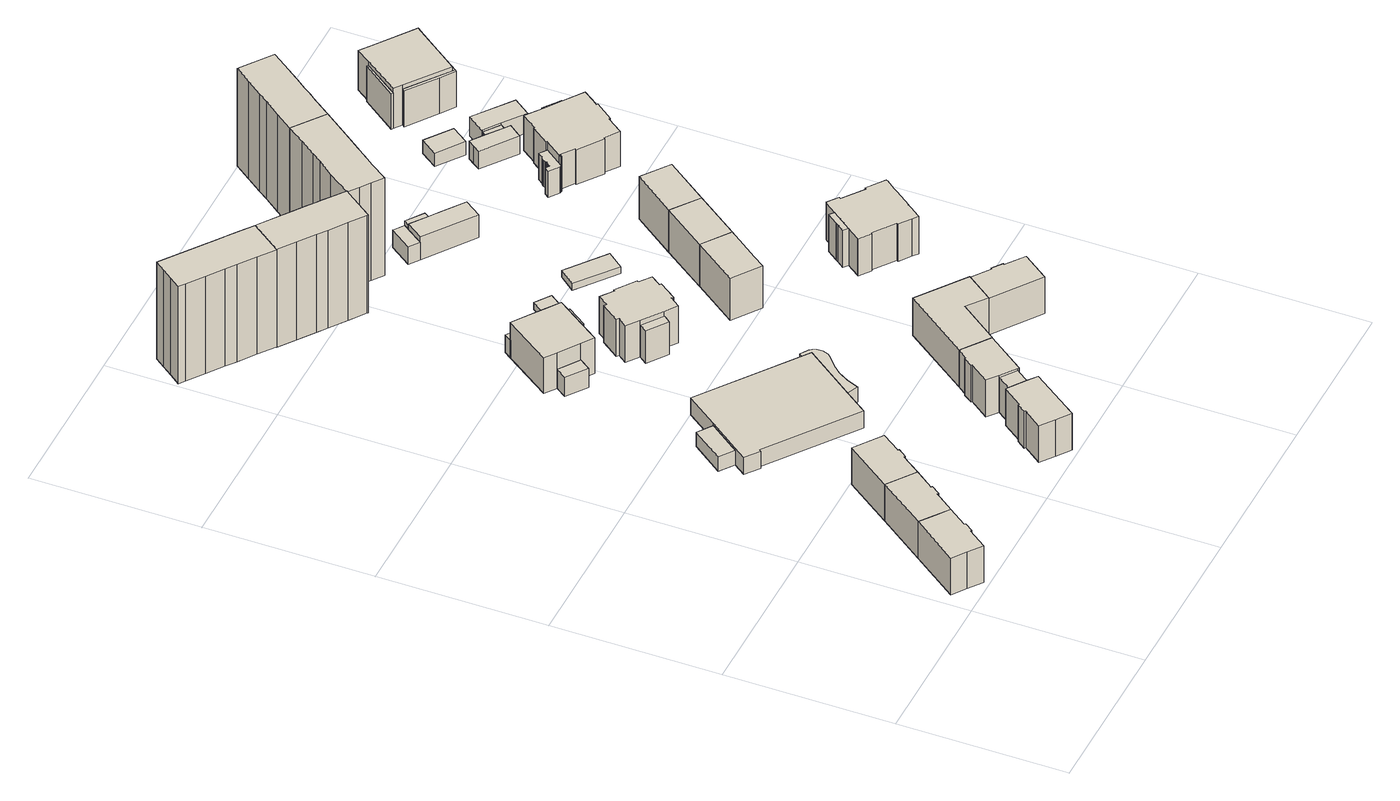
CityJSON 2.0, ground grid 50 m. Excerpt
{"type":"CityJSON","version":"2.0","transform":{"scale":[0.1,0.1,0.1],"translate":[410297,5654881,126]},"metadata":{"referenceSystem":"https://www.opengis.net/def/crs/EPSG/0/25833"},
"CityObjects":{
"building1":{"type":"Building","attributes":{"Dachtyp_tdc":"tdcGableRoof","Gemeindeschluessel":14612000,"Dachneigung":37.64,"QualitaetDacherkennung":89,"Geometrietyp2DReferenz":"3000","measuredHeight":14.77,"function":"31001_9998","roofType":"3100"},"geometry":[{"type":"Solid","lod":"1","boundaries":[[[[0,1,2,3,4,5,6,7,8,9]],[[10,11,12,13,14,15,16,17,18,19]],[[9,11,10,0]],[[8,12,11,9]],[[7,13,12,8]],[[6,14,13,7]],[[5,15,14,6]],[[4,16,15,5]],[[3,17,16,4]],[[2,18,17,3]],[[1,19,18,2]],[[0,10,19,1]]]]}]},
"building2":{"type":"Building","attributes":{"Dachtyp_tdc":"tdcGableRoof","Gemeindeschluessel":14612000,"Dachneigung":37.69,"QualitaetDacherkennung":86,"Geometrietyp2DReferenz":"3000","measuredHeight":14.73,"function":"31001_9998","roofType":"3100"},"geometry":[{"type":"Solid","lod":"1","boundaries":[[[[20,21,22,23,24,4,25,2,26,27]],[[28,29,30,18,31,16,32,33,34,35]],[[27,29,28,20]],[[26,30,29,27]],[[2,18,30,26]],[[25,31,18,2]],[[4,16,31,25]],[[24,32,16,4]],[[23,33,32,24]],[[22,34,33,23]],[[21,35,34,22]],[[20,28,35,21]]]]}]},
"building3":{"type":"Building","attributes":{"Dachtyp_tdc":"tdcHipAndGableRoof","Gemeindeschluessel":14612000,"Dachneigung":37.41,"QualitaetDacherkennung":75,"Geometrietyp2DReferenz":"3000","measuredHeight":14.69,"function":"31001_9998","roofType":"5000"},"geometry":[{"type":"Solid","lod":"1","boundaries":[[[[36,37,38,39,40,24,23,22,41]],[[42,43,34,33,32,44,45,46,47]],[[41,43,42,36]],[[22,34,43,41]],[[23,33,34,22]],[[24,32,33,23]],[[40,44,32,24]],[[39,45,44,40]],[[38,46,45,39]],[[37,47,46,38]],[[36,42,47,37]]]]}]},
"building4":{"type":"Building","attributes":{"Dachtyp_tdc":"tdcPolyFlatRoof","Gemeindeschluessel":14612000,"Dachneigung":0,"QualitaetDacherkennung":72,"Geometrietyp2DReferenz":"3000","measuredHeight":4.89,"function":"31001_9998","roofType":"1000"},"geometry":[{"type":"Solid","lod":"1","boundaries":[[[[48,49,50,51]],[[52,53,54,55]],[[51,53,52,48]],[[50,54,53,51]],[[49,55,54,50]],[[48,52,55,49]]]]}]},
"building5":{"type":"Building","attributes":{"Dachtyp_tdc":"tdcHipAndGableRoof","Gemeindeschluessel":14612000,"Dachneigung":37.59,"QualitaetDacherkennung":84,"Geometrietyp2DReferenz":"3000","measuredHeight":14.84,"function":"31001_9998","roofType":"5000"},"geometry":[{"type":"Solid","lod":"1","boundaries":[[[[56,57,58,59,60,61,62,63,64,65,66,67]],[[68,69,70,71,72,73,74,75,76,77,78,79]],[[67,69,68,56]],[[66,70,69,67]],[[65,71,70,66]],[[64,72,71,65]],[[63,73,72,64]],[[62,74,73,63]],[[61,75,74,62]],[[60,76,75,61]],[[59,77,76,60]],[[58,78,77,59]],[[57,79,78,58]],[[56,68,79,57]]]]}]},
"building6":{"type":"Building","attributes":{"Gemeindeschluessel":14612000,"Geometrietyp2DReferenz":"3000","function":"31001_9998","roofType":"9999"},"children":["building6-1","building6-2"]},
"building6-1":{"type":"BuildingPart","attributes":{"Dachtyp_tdc":"tdcFreeFormRoof","Dachneigung":10.97,"QualitaetDacherkennung":40,"Geometrietyp2DReferenz":"3000","measuredHeight":5.57,"roofType":"5000"},"parents":["building6"],"geometry":[{"type":"Solid","lod":"1","boundaries":[[[[80,81,82,83,84,85,86,87,88,89,90,91,92,93]],[[94,95,96,97,98,99,100,101,102,103,104,105,106,107]],[[93,95,94,80]],[[92,96,95,93]],[[91,97,96,92]],[[90,98,97,91]],[[89,99,98,90]],[[88,100,99,89]],[[87,101,100,88]],[[86,102,101,87]],[[85,103,102,86]],[[84,104,103,85]],[[83,105,104,84]],[[82,106,105,83]],[[81,107,106,82]],[[80,94,107,81]]]]}]},
"building6-2":{"type":"BuildingPart","attributes":{"Dachtyp_tdc":"tdcPolyFlatRoof","Dachneigung":0,"QualitaetDacherkennung":28,"Geometrietyp2DReferenz":"3000","measuredHeight":5.93,"roofType":"1000"},"parents":["building6"],"geometry":[{"type":"Solid","lod":"1","boundaries":[[[[108,109,110,111,112,113,114,115,116,117]],[[101,100,99,118,119,120,121,53,52,122]],[[117,100,101,108]],[[116,99,100,117]],[[115,118,99,116]],[[114,119,118,115]],[[113,120,119,114]],[[112,121,120,113]],[[111,53,121,112]],[[110,52,53,111]],[[109,122,52,110]],[[108,101,122,109]]]]}]},
"building7":{"type":"Building","attributes":{"Dachtyp_tdc":"tdcPolyFlatRoof","Gemeindeschluessel":14612000,"Dachneigung":0,"QualitaetDacherkennung":46,"Geometrietyp2DReferenz":"3000","measuredHeight":33.75,"function":"31001_9998","roofType":"1000"},"geometry":[{"type":"Solid","lod":"1","boundaries":[[[[123,124,125,126,127,128,129,130,131,132,133,134,135,136,137,138]],[[139,140,141,142,143,144,145,146,147,148,149,150,151,152,153,154]],[[138,140,139,123]],[[137,141,140,138]],[[136,142,141,137]],[[135,143,142,136]],[[134,144,143,135]],[[133,145,144,134]],[[132,146,145,133]],[[131,147,146,132]],[[130,148,147,131]],[[129,149,148,130]],[[128,150,149,129]],[[127,151,150,128]],[[126,152,151,127]],[[125,153,152,126]],[[124,154,153,125]],[[123,139,154,124]]]]}]},
"building8":{"type":"Building","attributes":{"Gemeindeschluessel":14612000,"Geometrietyp2DReferenz":"3000","function":"31001_9998","roofType":"9999"},"children":["building8-1","building8-2"]},
"building8-1":{"type":"BuildingPart","attributes":{"Dachtyp_tdc":"tdcHipAndGableRoof","Dachneigung":37.81,"QualitaetDacherkennung":75,"Geometrietyp2DReferenz":"3000","measuredHeight":14.89,"roofType":"5000"},"parents":["building8"],"geometry":[{"type":"Solid","lod":"1","boundaries":[[[[155,156,157,158,159,160,161,162,163,164,165]],[[166,167,168,169,170,171,172,173,174,175,176]],[[165,167,166,155]],[[164,168,167,165]],[[163,169,168,164]],[[162,170,169,163]],[[161,171,170,162]],[[160,172,171,161]],[[159,173,172,160]],[[158,174,173,159]],[[157,175,174,158]],[[156,176,175,157]],[[155,166,176,156]]]]}]},
"building8-2":{"type":"BuildingPart","attributes":{"Dachtyp_tdc":"tdcGableRoof","Dachneigung":36.91,"QualitaetDacherkennung":75,"Geometrietyp2DReferenz":"3000","measuredHeight":13.23,"roofType":"3100"},"parents":["building8"],"geometry":[{"type":"Solid","lod":"1","boundaries":[[[[177,178,179,180]],[[172,76,75,173]],[[180,76,172,177]],[[179,75,76,180]],[[178,173,75,179]],[[177,172,173,178]]]]}]},
"building9":{"type":"Building","attributes":{"Gemeindeschluessel":14612000,"Geometrietyp2DReferenz":"3000","function":"31001_9998","roofType":"9999"},"children":["building9-1","building9-2","building9-3","building9-4","building9-5"]},
"building9-1":{"type":"BuildingPart","attributes":{"Dachtyp_tdc":"tdcHipAndGableRoof","Dachneigung":24.59,"QualitaetDacherkennung":21,"Geometrietyp2DReferenz":"3000","measuredHeight":7.36,"roofType":"5000"},"parents":["building9"],"geometry":[{"type":"Solid","lod":"1","boundaries":[[[[181,182,183,184]],[[185,186,187,188]],[[184,186,185,181]],[[183,187,186,184]],[[182,188,187,183]],[[181,185,188,182]]]]}]},
"building9-2":{"type":"BuildingPart","attributes":{"Dachtyp_tdc":"tdcPolyFlatRoof","Dachneigung":22.56,"QualitaetDacherkennung":37,"Geometrietyp2DReferenz":"3000","measuredHeight":11.44,"roofType":"2100"},"parents":["building9"],"geometry":[{"type":"Solid","lod":"1","boundaries":[[[[189,190,191,192]],[[193,194,195,196]],[[192,194,193,189]],[[191,195,194,192]],[[190,196,195,191]],[[189,193,196,190]]]]}]},
"building9-3":{"type":"BuildingPart","attributes":{"Dachtyp_tdc":"tdcGableRoof","Dachneigung":19.86,"QualitaetDacherkennung":13,"Geometrietyp2DReferenz":"3000","measuredHeight":7.54,"roofType":"3100"},"parents":["building9"],"geometry":[{"type":"Solid","lod":"1","boundaries":[[[[197,198,199,200]],[[201,202,203,204]],[[200,202,201,197]],[[199,203,202,200]],[[198,204,203,199]],[[197,201,204,198]]]]}]},
"building9-4":{"type":"BuildingPart","attributes":{"Dachtyp_tdc":"tdcPolyFlatRoof","Dachneigung":0,"QualitaetDacherkennung":38,"Geometrietyp2DReferenz":"3000","measuredHeight":6.1,"roofType":"1000"},"parents":["building9"],"geometry":[{"type":"Solid","lod":"1","boundaries":[[[[205,206,207,208]],[[209,210,211,212]],[[208,210,209,205]],[[207,211,210,208]],[[206,212,211,207]],[[205,209,212,206]]]]}]},
"building9-5":{"type":"BuildingPart","attributes":{"Dachtyp_tdc":"tdcCutTentRoof","Dachneigung":0.595,"QualitaetDacherkennung":50,"Geometrietyp2DReferenz":"3000","measuredHeight":13.23,"roofType":"9999"},"parents":["building9"],"geometry":[{"type":"Solid","lod":"1","boundaries":[[[[213,214,215,216,217,218,219,220,221,222]],[[195,194,223,204,203,224,212,211,185,188]],[[222,194,195,213]],[[221,223,194,222]],[[220,204,223,221]],[[219,203,204,220]],[[218,224,203,219]],[[217,212,224,218]],[[216,211,212,217]],[[215,185,211,216]],[[214,188,185,215]],[[213,195,188,214]]]]}]},
"building10":{"type":"Building","attributes":{"Dachtyp_tdc":"tdcPolyFlatRoof","Gemeindeschluessel":14612000,"Dachneigung":0,"QualitaetDacherkennung":38,"Geometrietyp2DReferenz":"3000","measuredHeight":33.91,"function":"31001_9998","roofType":"1000"},"geometry":[{"type":"Solid","lod":"1","boundaries":[[[[225,226,227,228,229,230,231,232,233,234,235,236,237,238,239]],[[240,241,242,243,244,245,246,247,248,249,250,251,252,253,254]],[[239,241,240,225]],[[238,242,241,239]],[[237,243,242,238]],[[236,244,243,237]],[[235,245,244,236]],[[234,246,245,235]],[[233,247,246,234]],[[232,248,247,233]],[[231,249,248,232]],[[230,250,249,231]],[[229,251,250,230]],[[228,252,251,229]],[[227,253,252,228]],[[226,254,253,227]],[[225,240,254,226]]]]}]},
"building11":{"type":"Building","attributes":{"Gemeindeschluessel":14612000,"Geometrietyp2DReferenz":"3000","function":"31001_9998","roofType":"9999"},"children":["building11-1","building11-2"]},
"building11-1":{"type":"BuildingPart","attributes":{"Dachtyp_tdc":"tdcCutTentRoof","Dachneigung":25.1,"QualitaetDacherkennung":61,"Geometrietyp2DReferenz":"3000","measuredHeight":15,"roofType":"9999"},"parents":["building11"],"geometry":[{"type":"Solid","lod":"1","boundaries":[[[[255,256,257,258,259,260,261,262,263,264,265,266,267,268,269,270,271,272]],[[273,274,275,276,277,278,279,280,281,282,283,284,285,286,287,288,289,290]],[[272,274,273,255]],[[271,275,274,272]],[[270,276,275,271]],[[269,277,276,270]],[[268,278,277,269]],[[267,279,278,268]],[[266,280,279,267]],[[265,281,280,266]],[[264,282,281,265]],[[263,283,282,264]],[[262,284,283,263]],[[261,285,284,262]],[[260,286,285,261]],[[259,287,286,260]],[[258,288,287,259]],[[257,289,288,258]],[[256,290,289,257]],[[255,273,290,256]]]]}]},
"building11-2":{"type":"BuildingPart","attributes":{"Dachtyp_tdc":"tdcPolyFlatRoof","Dachneigung":16.68,"QualitaetDacherkennung":36,"Geometrietyp2DReferenz":"3000","measuredHeight":11.66,"roofType":"2100"},"parents":["building11"],"geometry":[{"type":"Solid","lod":"1","boundaries":[[[[291,292,293,294,295]],[[289,296,297,298,290]],[[295,296,289,291]],[[294,297,296,295]],[[293,298,297,294]],[[292,290,298,293]],[[291,289,290,292]]]]}]},
"building12":{"type":"Building","attributes":{"Dachtyp_tdc":"tdcFreeFormRoof","Gemeindeschluessel":14612000,"Dachneigung":36.67,"QualitaetDacherkennung":79,"Geometrietyp2DReferenz":"3000","measuredHeight":14.81,"function":"31001_9998","roofType":"5000"},"geometry":[{"type":"Solid","lod":"1","boundaries":[[[[299,300,301,302,303,304]],[[168,305,306,307,308,170]],[[304,305,168,299]],[[303,306,305,304]],[[302,307,306,303]],[[301,308,307,302]],[[300,170,308,301]],[[299,168,170,300]]]]}]},
"building13":{"type":"Building","attributes":{"Dachtyp_tdc":"tdcPolyFlatRoof","Gemeindeschluessel":14612000,"Dachneigung":0,"QualitaetDacherkennung":67,"Geometrietyp2DReferenz":"3000","measuredHeight":2.4,"function":"31001_9998","roofType":"1000"},"geometry":[{"type":"Solid","lod":"1","boundaries":[[[[309,310,311,312]],[[313,314,315,316]],[[312,314,313,309]],[[311,315,314,312]],[[310,316,315,311]],[[309,313,316,310]]]]}]},
"building14":{"type":"Building","attributes":{"Dachtyp_tdc":"tdcGableRoof","Gemeindeschluessel":14612000,"Dachneigung":35.41,"QualitaetDacherkennung":77,"Geometrietyp2DReferenz":"3000","measuredHeight":16.43,"function":"31001_9998","roofType":"3100"},"geometry":[{"type":"Solid","lod":"1","boundaries":[[[[317,318,319,320,321,322]],[[323,324,325,326,327,328]],[[322,324,323,317]],[[321,325,324,322]],[[320,326,325,321]],[[319,327,326,320]],[[318,328,327,319]],[[317,323,328,318]]]]}]},
"building15":{"type":"Building","attributes":{"Dachtyp_tdc":"tdcHipAndGableRoof","Gemeindeschluessel":14612000,"Dachneigung":37.9,"QualitaetDacherkennung":80,"Geometrietyp2DReferenz":"3000","measuredHeight":14.85,"function":"31001_9998","roofType":"5000"},"geometry":[{"type":"Solid","lod":"1","boundaries":[[[[329,330,331,332,333,334,335,336,337]],[[306,338,339,340,341,342,343,307,344]],[[337,338,306,329]],[[336,339,338,337]],[[335,340,339,336]],[[334,341,340,335]],[[333,342,341,334]],[[332,343,342,333]],[[331,307,343,332]],[[330,344,307,331]],[[329,306,344,330]]]]}]},
"building16":{"type":"Building","attributes":{"Dachtyp_tdc":"tdcPolyFlatRoof","Gemeindeschluessel":14612000,"Dachneigung":0,"QualitaetDacherkennung":87,"Geometrietyp2DReferenz":"3000","measuredHeight":2.32,"function":"31001_9998","roofType":"1000"},"geometry":[{"type":"Solid","lod":"1","boundaries":[[[[345,346,347,348]],[[349,350,351,352]],[[348,350,349,345]],[[347,351,350,348]],[[346,352,351,347]],[[345,349,352,346]]]]}]},
"building17":{"type":"Building","attributes":{"Dachtyp_tdc":"tdcPolyFlatRoof","Gemeindeschluessel":14612000,"Dachneigung":0,"QualitaetDacherkennung":40,"Geometrietyp2DReferenz":"3000","measuredHeight":33.81,"function":"31001_9998","roofType":"1000"},"geometry":[{"type":"Solid","lod":"1","boundaries":[[[[353,354,355,356,357,358,359,360,361,362,363,364,365,366,367]],[[368,369,370,371,372,373,374,375,376,377,378,379,380,381,382]],[[367,369,368,353]],[[366,370,369,367]],[[365,371,370,366]],[[364,372,371,365]],[[363,373,372,364]],[[362,374,373,363]],[[361,375,374,362]],[[360,376,375,361]],[[359,377,376,360]],[[358,378,377,359]],[[357,379,378,358]],[[356,380,379,357]],[[355,381,380,356]],[[354,382,381,355]],[[353,368,382,354]]]]}]},
"building18":{"type":"Building","attributes":{"Dachtyp_tdc":"tdcFreeFormRoof","Gemeindeschluessel":14612000,"Dachneigung":61.47,"QualitaetDacherkennung":4,"Geometrietyp2DReferenz":"3000","measuredHeight":10.6,"function":"31001_9998","roofType":"5000"},"geometry":[{"type":"Solid","lod":"1","boundaries":[[[[383,384,385,386,387]],[[388,389,390,391,392]],[[387,389,388,383]],[[386,390,389,387]],[[385,391,390,386]],[[384,392,391,385]],[[383,388,392,384]]]]}]},
"building19":{"type":"Building","attributes":{"Dachtyp_tdc":"tdcFreeFormRoof","Gemeindeschluessel":14612000,"Dachneigung":35.24,"QualitaetDacherkennung":78,"Geometrietyp2DReferenz":"3000","measuredHeight":16.45,"function":"31001_9998","roofType":"5000"},"geometry":[{"type":"Solid","lod":"1","boundaries":[[[[317,322,393,394]],[[395,396,397,398]],[[394,396,395,317]],[[393,397,396,394]],[[322,398,397,393]],[[317,395,398,322]]]]}]},
"building20":{"type":"Building","attributes":{"Gemeindeschluessel":14612000,"Geometrietyp2DReferenz":"3000","function":"31001_9998","roofType":"9999"},"children":["building20-1","building20-2"]},
"building20-1":{"type":"BuildingPart","attributes":{"Dachtyp_tdc":"tdcPolyFlatRoof","Dachneigung":2.63,"QualitaetDacherkennung":48,"Geometrietyp2DReferenz":"3000","measuredHeight":7.75,"roofType":"2100"},"parents":["building20"],"geometry":[{"type":"Solid","lod":"1","boundaries":[[[[399,400,401,402]],[[403,392,404,405]],[[402,392,403,399]],[[401,404,392,402]],[[400,405,404,401]],[[399,403,405,400]]]]}]},
"building20-2":{"type":"BuildingPart","attributes":{"Dachtyp_tdc":"tdcPolyFlatRoof","Dachneigung":4.34,"QualitaetDacherkennung":72,"Geometrietyp2DReferenz":"3000","measuredHeight":8.14,"roofType":"2100"},"parents":["building20"],"geometry":[{"type":"Solid","lod":"1","boundaries":[[[[406,407,408,409,410,411,412]],[[405,413,414,415,416,388,403]],[[412,413,405,406]],[[411,414,413,412]],[[410,415,414,411]],[[409,416,415,410]],[[408,388,416,409]],[[407,403,388,408]],[[406,405,403,407]]]]}]},
"building21":{"type":"Building","attributes":{"Gemeindeschluessel":14612000,"Geometrietyp2DReferenz":"3000","function":"31001_9998","roofType":"9999"},"children":["building21-1","building21-2","building21-3"]},
"building21-1":{"type":"BuildingPart","attributes":{"Dachtyp_tdc":"tdcFreeFormRoof","Dachneigung":60.29,"QualitaetDacherkennung":15,"Geometrietyp2DReferenz":"3000","measuredHeight":8.24,"roofType":"5000"},"parents":["building21"],"geometry":[{"type":"Solid","lod":"1","boundaries":[[[[417,418,419,420]],[[421,422,423,424]],[[420,422,421,417]],[[419,423,422,420]],[[418,424,423,419]],[[417,421,424,418]]]]}]},
"building21-2":{"type":"BuildingPart","attributes":{"Dachtyp_tdc":"tdcCutTentRoof","Dachneigung":26.56,"QualitaetDacherkennung":44,"Geometrietyp2DReferenz":"3000","measuredHeight":15.07,"roofType":"9999"},"parents":["building21"],"geometry":[{"type":"Solid","lod":"1","boundaries":[[[[425,426,427,428,429,430,431,432,433,434,435,436,437,438,439,440,441,442,443,444,445,446,447,448,449]],[[450,451,452,453,454,455,456,421,424,457,458,459,460,461,462,463,464,465,466,467,468,469,470,471,472]],[[449,451,450,425]],[[448,452,451,449]],[[447,453,452,448]],[[446,454,453,447]],[[445,455,454,446]],[[444,456,455,445]],[[443,421,456,444]],[[442,424,421,443]],[[441,457,424,442]],[[440,458,457,441]],[[439,459,458,440]],[[438,460,459,439]],[[437,461,460,438]],[[436,462,461,437]],[[435,463,462,436]],[[434,464,463,435]],[[433,465,464,434]],[[432,466,465,433]],[[431,467,466,432]],[[430,468,467,431]],[[429,469,468,430]],[[428,470,469,429]],[[427,471,470,428]],[[426,472,471,427]],[[425,450,472,426]]]]}]},
"building21-3":{"type":"BuildingPart","attributes":{"Dachtyp_tdc":"tdcGableRoof","Dachneigung":22.19,"QualitaetDacherkennung":43,"Geometrietyp2DReferenz":"3000","measuredHeight":13.7,"roofType":"3100"},"parents":["building21"],"geometry":[{"type":"Solid","lod":"1","boundaries":[[[[473,474,475,476,477,430,478,429]],[[469,479,468,480,481,482,483,484]],[[478,479,469,429]],[[430,468,479,478]],[[477,480,468,430]],[[476,481,480,477]],[[475,482,481,476]],[[474,483,482,475]],[[473,484,483,474]],[[429,469,484,473]]]]}]},
"building22":{"type":"Building","attributes":{"Dachtyp_tdc":"tdcGableRoof","Gemeindeschluessel":14612000,"Dachneigung":35.1,"QualitaetDacherkennung":74,"Geometrietyp2DReferenz":"3000","measuredHeight":16.45,"function":"31001_9998","roofType":"3100"},"geometry":[{"type":"Solid","lod":"1","boundaries":[[[[394,393,485,486]],[[396,487,488,397]],[[486,487,396,394]],[[485,488,487,486]],[[393,397,488,485]],[[394,396,397,393]]]]}]},
"building23":{"type":"Building","attributes":{"Dachtyp_tdc":"tdcPolyFlatRoof","Gemeindeschluessel":14612000,"Dachneigung":0,"QualitaetDacherkennung":40,"Geometrietyp2DReferenz":"3000","measuredHeight":33.94,"function":"31001_9998","roofType":"1000"},"geometry":[{"type":"Solid","lod":"1","boundaries":[[[[489,490,491,492,493,494,495,496,497,356,355,498,499,500]],[[501,502,503,504,505,506,507,508,509,510,511,512,513,514]],[[500,502,501,489]],[[499,503,502,500]],[[498,504,503,499]],[[355,505,504,498]],[[356,506,505,355]],[[497,507,506,356]],[[496,508,507,497]],[[495,509,508,496]],[[494,510,509,495]],[[493,511,510,494]],[[492,512,511,493]],[[491,513,512,492]],[[490,514,513,491]],[[489,501,514,490]]]]}]},
"building24":{"type":"Building","attributes":{"Dachtyp_tdc":"tdcGableRoof","Gemeindeschluessel":14612000,"Dachneigung":54.41,"QualitaetDacherkennung":3,"Geometrietyp2DReferenz":"3000","measuredHeight":7.55,"function":"31001_9998","roofType":"3100"},"geometry":[{"type":"Solid","lod":"1","boundaries":[[[[515,516,517,518]],[[519,520,521,522]],[[518,520,519,515]],[[517,521,520,518]],[[516,522,521,517]],[[515,519,522,516]]]]}]},
"building25":{"type":"Building","attributes":{"Gemeindeschluessel":14612000,"Geometrietyp2DReferenz":"3000","function":"31001_9998","roofType":"9999"},"children":["building25-1","building25-2","building25-3"]},
"building25-1":{"type":"BuildingPart","attributes":{"Dachtyp_tdc":"tdcPolyFlatRoof","Dachneigung":5.22,"QualitaetDacherkennung":42,"Geometrietyp2DReferenz":"3000","measuredHeight":9.35,"roofType":"2100"},"parents":["building25"],"geometry":[{"type":"Solid","lod":"1","boundaries":[[[[523,524,525,526,527,528,529,530,531,532,533,534,535,536,537,538,539]],[[540,541,542,543,544,545,546,547,548,549,550,551,552,553,554,555,556]],[[539,541,540,523]],[[538,542,541,539]],[[537,543,542,538]],[[536,544,543,537]],[[535,545,544,536]],[[534,546,545,535]],[[533,547,546,534]],[[532,548,547,533]],[[531,549,548,532]],[[530,550,549,531]],[[529,551,550,530]],[[528,552,551,529]],[[527,553,552,528]],[[526,554,553,527]],[[525,555,554,526]],[[524,556,555,525]],[[523,540,556,524]]]]}]},
"building25-2":{"type":"BuildingPart","attributes":{"Dachtyp_tdc":"tdcPolyFlatRoof","Dachneigung":21.76,"QualitaetDacherkennung":45,"Geometrietyp2DReferenz":"3000","measuredHeight":11.1,"roofType":"2100"},"parents":["building25"],"geometry":[{"type":"Solid","lod":"1","boundaries":[[[[557,558,559,560,561,562]],[[563,564,565,566,567,568]],[[561,564,563,562]],[[560,565,564,561]],[[559,566,565,560]],[[558,567,566,559]],[[557,568,567,558]],[[562,563,568,557]]]]}]},
"building25-3":{"type":"BuildingPart","attributes":{"Dachtyp_tdc":"tdcTentRoof","Dachneigung":24.26,"QualitaetDacherkennung":66,"Geometrietyp2DReferenz":"3000","measuredHeight":14.52,"roofType":"3500"},"parents":["building25"],"geometry":[{"type":"Solid","lod":"1","boundaries":[[[[569,570,571,572,573,574,575,576,577,578,579,580,581,582,583,584,585,586,587,588,589,590]],[[591,592,593,564,563,594,595,596,597,598,599,600,601,602,603,604,605,606,540,607,556,555]],[[590,592,591,569]],[[589,593,592,590]],[[588,564,593,589]],[[587,563,564,588]],[[586,594,563,587]],[[585,595,594,586]],[[584,596,595,585]],[[583,597,596,584]],[[582,598,597,583]],[[581,599,598,582]],[[580,600,599,581]],[[579,601,600,580]],[[578,602,601,579]],[[577,603,602,578]],[[576,604,603,577]],[[575,605,604,576]],[[574,606,605,575]],[[573,540,606,574]],[[572,607,540,573]],[[571,556,607,572]],[[570,555,556,571]],[[569,591,555,570]]]]}]},
"building26":{"type":"Building","attributes":{"Gemeindeschluessel":14612000,"Geometrietyp2DReferenz":"3000","function":"31001_9998","roofType":"9999"},"children":["building26-1","building26-2"]},
"building26-1":{"type":"BuildingPart","attributes":{"Dachtyp_tdc":"tdcFreeFormRoof","Dachneigung":48.76,"QualitaetDacherkennung":15,"Geometrietyp2DReferenz":"3000","measuredHeight":6.43,"roofType":"5000"},"parents":["building26"],"geometry":[{"type":"Solid","lod":"1","boundaries":[[[[608,609,610,611]],[[612,613,614,615]],[[611,613,612,608]],[[610,614,613,611]],[[609,615,614,610]],[[608,612,615,609]]]]}]},
"building26-2":{"type":"BuildingPart","attributes":{"Dachtyp_tdc":"tdcGableRoof","Dachneigung":10.94,"QualitaetDacherkennung":53,"Geometrietyp2DReferenz":"3000","measuredHeight":6.47,"roofType":"3100"},"parents":["building26"],"geometry":[{"type":"Solid","lod":"1","boundaries":[[[[616,617,618,619,620,621,622,623]],[[612,624,625,626,627,628,629,613]],[[623,612,613,616]],[[622,624,612,623]],[[621,625,624,622]],[[620,626,625,621]],[[619,627,626,620]],[[618,628,627,619]],[[617,629,628,618]],[[616,613,629,617]]]]}]},
"building27":{"type":"Building","attributes":{"Dachtyp_tdc":"tdcPolyFlatRoof","Gemeindeschluessel":14612000,"Dachneigung":3.87,"QualitaetDacherkennung":72,"Geometrietyp2DReferenz":"3000","measuredHeight":6.95,"function":"31001_9998","roofType":"2100"},"geometry":[{"type":"Solid","lod":"1","boundaries":[[[[630,631,632,633,634,635]],[[636,637,638,639,640,641]],[[635,637,636,630]],[[634,638,637,635]],[[633,639,638,634]],[[632,640,639,633]],[[631,641,640,632]],[[630,636,641,631]]]]}]},
"building28":{"type":"Building","attributes":{"Gemeindeschluessel":14612000,"Geometrietyp2DReferenz":"3000","function":"31001_9998","roofType":"9999"},"children":["building28-1","building28-2","building28-3","building28-4","building28-5"]},
"building28-1":{"type":"BuildingPart","attributes":{"Dachtyp_tdc":"tdcPolyFlatRoof","Dachneigung":0,"QualitaetDacherkennung":37,"Geometrietyp2DReferenz":"3000","measuredHeight":12.32,"roofType":"1000"},"parents":["building28"],"geometry":[{"type":"Solid","lod":"1","boundaries":[[[[642,643,644,645,646]],[[647,648,649,650,651]],[[646,648,647,642]],[[645,649,648,646]],[[644,650,649,645]],[[643,651,650,644]],[[642,647,651,643]]]]}]},
"building28-2":{"type":"BuildingPart","attributes":{"Dachtyp_tdc":"tdcFreeFormRoof","Dachneigung":32.34,"QualitaetDacherkennung":29,"Geometrietyp2DReferenz":"3000","measuredHeight":12.37,"roofType":"5000"},"parents":["building28"],"geometry":[{"type":"Solid","lod":"1","boundaries":[[[[652,653,654,655]],[[656,657,658,659]],[[655,657,656,652]],[[654,658,657,655]],[[653,659,658,654]],[[652,656,659,653]]]]}]},
"building28-3":{"type":"BuildingPart","attributes":{"Dachtyp_tdc":"tdcPolyFlatRoof","Dachneigung":18.77,"QualitaetDacherkennung":40,"Geometrietyp2DReferenz":"3000","measuredHeight":12.5,"roofType":"2100"},"parents":["building28"],"geometry":[{"type":"Solid","lod":"1","boundaries":[[[[660,661,642,662,663]],[[664,665,666,647,667]],[[663,665,664,660]],[[662,666,665,663]],[[642,647,666,662]],[[661,667,647,642]],[[660,664,667,661]]]]}]},
"building28-4":{"type":"BuildingPart","attributes":{"Dachtyp_tdc":"tdcPolyFlatRoof","Dachneigung":0,"QualitaetDacherkennung":0,"Geometrietyp2DReferenz":"3000","measuredHeight":3.05,"roofType":"9999"},"parents":["building28"],"geometry":[{"type":"Solid","lod":"1","boundaries":[[[[668,669,670,671]],[[672,673,674,675]],[[671,673,672,668]],[[670,674,673,671]],[[669,675,674,670]],[[668,672,675,669]]]]}]},
"building28-5":{"type":"BuildingPart","attributes":{"Dachtyp_tdc":"tdcTentRoof","Dachneigung":17.53,"QualitaetDacherkennung":90,"Geometrietyp2DReferenz":"3000","measuredHeight":15.27,"roofType":"3500"},"parents":["building28"],"geometry":[{"type":"Solid","lod":"1","boundaries":[[[[676,677,678,679,680,681,682,683]],[[659,684,672,675,664,667,651,656]],[[683,684,659,676]],[[682,672,684,683]],[[681,675,672,682]],[[680,664,675,681]],[[679,667,664,680]],[[678,651,667,679]],[[677,656,651,678]],[[676,659,656,677]]]]}]}
},
"vertices":[
[167,89,153],[163,92,153],[205,149,153],[164,178,153],[124,208,153],[22,69,153],[63,39,153],[103,9,153],[145,66,153],[149,64,153],[167,89,26],[149,64,26],[145,66,26],[103,9,26],[63,39,26],[22,69,26],[124,208,26],[164,178,26],[205,149,26],[163,92,26],
[270,230,153],[267,233,153],[309,290,153],[268,320,153],[228,349,153],[165,178,153],[247,206,153],[251,203,153],[270,230,26],[251,203,26],[247,206,26],[165,178,26],[228,349,26],[268,320,26],[309,290,26],[267,233,26],
[355,345,153],[373,371,153],[370,373,153],[411,430,153],[330,489,153],[351,348,153],[355,345,26],[351,348,26],[330,489,26],[411,430,26],[370,373,26],[373,371,26],
[367,904,59],[325,934,59],[255,841,59],[297,810,59],[367,904,10],[297,810,10],[255,841,10],[325,934,10],
[656,44,147],[697,14,147],[735,66,147],[800,156,147],[775,175,147],[729,208,147],[719,215,147],[676,156,147],[672,158,147],[653,133,147],[657,130,147],[616,74,147],[656,44,20],[616,74,20],[657,130,20],[653,133,20],[672,158,20],[676,156,20],[719,215,20],[729,208,20],[775,175,20],[800,156,20],[735,66,20],[697,14,20],
[747,734,61],[754,743,61],[760,760,61],[759,777,61],[754,787,61],[748,795,61],[724,811,61],[714,794,61],[733,780,61],[624,633,61],[661,616,61],[675,650,61],[694,683,61],[716,707,61],[747,734,10],[716,707,10],[694,683,10],[675,650,10],[661,616,10],[624,633,10],[733,780,10],[714,794,10],[724,811,10],[748,795,10],[754,787,10],[759,777,10],[760,760,10],[754,743,10],
[714,794,69],[437,999,69],[367,904,69],[297,810,69],[270,773,69],[311,742,69],[315,748,69],[570,559,69],[624,633,69],[733,780,69],[570,559,10],[315,748,10],[311,742,10],[270,773,10],[437,999,10],
[242,2107,357],[310,2199,357],[273,2227,357],[253,2242,357],[238,2253,357],[217,2268,357],[185,2292,357],[70,2377,357],[48,2348,357],[26,2318,357],[1,2285,357],[19,2272,357],[68,2236,357],[116,2200,357],[145,2179,357],[195,2142,357],[242,2107,20],[195,2142,20],[145,2179,20],[116,2200,20],[68,2236,20],[19,2272,20],[1,2285,20],[26,2318,20],[48,2348,20],[70,2377,20],[185,2292,20],[217,2268,20],[238,2253,20],[253,2242,20],[273,2227,20],[310,2199,20],
[788,363,148],[769,336,148],[772,334,148],[729,276,148],[761,252,148],[807,219,148],[810,216,148],[894,330,148],[853,360,148],[813,390,148],[791,361,148],[788,363,20],[791,361,20],[813,390,20],[853,360,20],[894,330,20],[810,216,20],[807,219,20],[761,252,20],[729,276,20],[772,334,20],[769,336,20],
[807,219,141],[761,252,141],[729,208,141],[775,175,141],
[547,1462,79],[584,1436,79],[599,1457,79],[562,1484,79],[547,1462,13],[562,1484,13],[599,1457,13],[584,1436,13],
[540,1352,125],[581,1410,125],[571,1418,125],[530,1360,125],[540,1352,13],[530,1360,13],[571,1418,13],[581,1410,13],
[427,1289,79],[451,1322,79],[391,1364,79],[368,1332,79],[427,1289,13],[368,1332,13],[391,1364,13],[451,1322,13],
[471,1548,74],[456,1527,74],[500,1496,74],[515,1517,74],[471,1548,13],[515,1517,13],[500,1496,13],[456,1527,13],
[571,1418,136],[584,1436,136],[547,1462,136],[500,1496,136],[456,1527,136],[358,1388,136],[391,1364,136],[451,1322,136],[486,1297,136],[530,1360,136],[486,1297,13],[358,1388,13],
[467,1941,358],[528,2024,358],[535,2032,358],[495,2062,358],[474,2078,358],[460,2088,358],[438,2105,358],[406,2128,358],[310,2199,358],[242,2107,358],[291,2071,358],[340,2035,358],[368,2014,358],[418,1978,358],[465,1943,358],[467,1941,19],[465,1943,19],[418,1978,19],[368,2014,19],[340,2035,19],[291,2071,19],[242,2107,19],[310,2199,19],[406,2128,19],[438,2105,19],[460,2088,19],[474,2078,19],[495,2062,19],[535,2032,19],[528,2024,19],
[558,1240,142],[594,1213,142],[653,1170,142],[688,1144,142],[710,1174,142],[715,1170,142],[752,1221,142],[747,1225,142],[769,1255,142],[735,1281,142],[738,1285,142],[680,1327,142],[677,1323,142],[639,1351,142],[617,1320,142],[611,1325,142],[571,1272,142],[578,1267,142],[558,1240,14],[578,1267,14],[571,1272,14],[611,1325,14],[617,1320,14],[639,1351,14],[677,1323,14],[680,1327,14],[738,1285,14],[735,1281,14],[769,1255,14],[747,1225,14],[752,1221,14],[715,1170,14],[710,1174,14],[688,1144,14],[653,1170,14],[594,1213,14],
[653,1170,126],[594,1213,126],[577,1190,126],[635,1147,126],[648,1163,126],[648,1163,14],[635,1147,14],[577,1190,14],
[813,390,149],[894,330,149],[980,446,149],[1038,403,149],[1097,483,149],[957,586,149],[957,586,20],[1097,483,20],[1038,403,20],[980,446,20],
[610,1478,37],[654,1447,37],[706,1517,37],[661,1549,37],[610,1478,13],[661,1549,13],[706,1517,13],[654,1447,13],
[920,1184,161],[825,1055,161],[905,996,161],[931,1031,161],[978,1095,161],[1000,1125,161],[920,1184,15],[1000,1125,15],[978,1095,15],[931,1031,15],[905,996,15],[825,1055,15],
[1097,483,147],[1067,442,147],[1038,403,147],[1177,302,147],[1235,381,147],[1181,421,147],[1183,424,147],[1154,446,147],[1152,443,147],[1152,443,20],[1154,446,20],[1183,424,20],[1181,421,20],[1235,381,20],[1177,302,20],[1067,442,20],
[925,1445,36],[811,1534,36],[773,1487,36],[887,1397,36],[925,1445,13],[887,1397,13],[773,1487,13],[811,1534,13],
[710,2078,354],[733,2108,354],[806,2206,354],[714,2275,354],[676,2223,354],[641,2176,354],[620,2147,354],[584,2100,354],[535,2032,354],[566,2009,354],[595,1988,354],[627,1964,354],[665,2017,354],[688,2048,354],[696,2058,354],[710,2078,16],[696,2058,16],[688,2048,16],[665,2017,16],[627,1964,16],[595,1988,16],[566,2009,16],[535,2032,16],[584,2100,16],[620,2147,16],[641,2176,16],[676,2223,16],[714,2275,16],[806,2206,16],[733,2108,16],
[721,1903,78],[768,1968,78],[743,1986,78],[739,1989,78],[692,1924,78],[721,1903,17],[692,1924,17],[739,1989,17],[743,1986,17],[768,1968,17],
[1095,1255,161],[1015,1314,161],[920,1184,14],[1015,1314,14],[1095,1255,14],[1000,1125,14],
[757,1953,94],[808,1916,94],[818,1931,94],[768,1968,94],[757,1953,17],[818,1931,17],[808,1916,17],
[808,1916,96],[757,1953,96],[721,1903,96],[867,1797,96],[903,1847,96],[833,1898,96],[821,1907,96],[821,1907,17],[833,1898,17],[903,1847,17],[867,1797,17],
[1347,802,84],[1309,751,84],[1328,737,84],[1366,788,84],[1347,802,12],[1366,788,12],[1328,737,12],[1309,751,12],
[1261,927,141],[1264,932,141],[1232,956,141],[1228,952,141],[1203,918,141],[1158,858,141],[1132,822,141],[1129,819,141],[1162,794,141],[1165,797,141],[1228,750,141],[1226,746,141],[1260,720,141],[1276,708,141],[1279,712,141],[1301,741,141],[1308,752,141],[1309,751,141],[1347,802,141],[1355,814,141],[1376,841,141],[1379,846,141],[1363,858,141],[1327,885,141],[1323,880,141],[1261,927,12],[1323,880,12],[1327,885,12],[1363,858,12],[1379,846,12],[1376,841,12],[1355,814,12],[1308,752,12],[1301,741,12],[1279,712,12],[1276,708,12],[1260,720,12],[1226,746,12],[1228,750,12],[1165,797,12],[1162,794,12],[1129,819,12],[1132,822,12],[1158,858,12],[1203,918,12],[1228,952,12],[1232,956,12],[1264,932,12],
[1189,929,141],[1166,898,141],[1164,895,141],[1160,890,141],[1144,869,141],[1178,885,141],[1178,885,12],[1144,869,12],[1160,890,12],[1164,895,12],[1166,898,12],[1189,929,12],
[1189,1382,161],[1109,1441,161],[1109,1441,14],[1189,1382,14],
[877,2303,354],[901,2334,354],[973,2431,354],[881,2499,354],[880,2498,354],[844,2450,354],[809,2403,354],[788,2374,354],[752,2326,354],[835,2246,354],[849,2265,354],[862,2281,354],[877,2303,15],[862,2281,15],[849,2265,15],[835,2246,15],[806,2206,15],[714,2275,15],[752,2326,15],[788,2374,15],[809,2403,15],[844,2450,15],[880,2498,15],[881,2499,15],[973,2431,15],[901,2334,15],
[1089,2021,59],[1166,1965,59],[1202,2015,59],[1126,2071,59],[1089,2021,13],[1126,2071,13],[1202,2015,13],[1166,1965,13],
[1129,1674,103],[1173,1733,103],[1170,1735,103],[1152,1749,103],[1141,1734,103],[1137,1732,103],[1133,1729,103],[1131,1725,103],[1129,1720,103],[1128,1717,103],[1127,1715,103],[1123,1710,103],[1119,1705,103],[1116,1701,103],[1105,1709,103],[1095,1696,103],[1124,1675,103],[1129,1674,12],[1124,1675,12],[1095,1696,12],[1105,1709,12],[1116,1701,12],[1119,1705,12],[1123,1710,12],[1127,1715,12],[1128,1717,12],[1129,1720,12],[1131,1725,12],[1133,1729,12],[1137,1732,12],[1141,1734,12],[1152,1749,12],[1170,1735,12],[1173,1733,12],
[1356,1772,119],[1341,1783,119],[1323,1796,119],[1306,1808,119],[1296,1794,119],[1346,1759,119],[1346,1759,12],[1296,1794,12],[1306,1808,12],[1323,1796,12],[1341,1783,12],[1356,1772,12],
[1209,1788,133],[1170,1735,133],[1173,1733,133],[1135,1682,133],[1129,1674,133],[1132,1674,133],[1137,1681,133],[1175,1653,133],[1172,1650,133],[1242,1598,133],[1246,1603,133],[1287,1573,133],[1322,1621,133],[1326,1618,133],[1366,1672,133],[1362,1675,133],[1365,1678,133],[1397,1722,133],[1346,1759,133],[1296,1794,133],[1245,1832,133],[1211,1786,133],[1209,1788,12],[1211,1786,12],[1245,1832,12],[1397,1722,12],[1365,1678,12],[1362,1675,12],[1366,1672,12],[1326,1618,12],[1322,1621,12],[1287,1573,12],[1246,1603,12],[1242,1598,12],[1172,1650,12],[1175,1653,12],[1137,1681,12],[1132,1674,12],[1135,1682,12],
[1241,1886,72],[1251,1900,72],[1206,1934,72],[1196,1920,72],[1241,1886,13],[1196,1920,13],[1206,1934,13],[1251,1900,13],
[1196,1920,75],[1155,1950,75],[1141,1931,75],[1126,1911,75],[1226,1836,75],[1241,1856,75],[1256,1875,75],[1241,1886,75],[1256,1875,13],[1241,1856,13],[1226,1836,13],[1126,1911,13],[1141,1931,13],[1155,1950,13],
[1203,1936,79],[1206,1934,79],[1251,1900,79],[1315,1852,79],[1352,1902,79],[1241,1987,79],[1203,1936,12],[1241,1987,12],[1352,1902,12],[1315,1852,12],[1251,1900,12],[1206,1934,12],
[1343,2073,133],[1216,2168,133],[1210,2161,133],[1297,2097,133],[1338,2067,133],[1343,2073,9],[1338,2067,9],[1297,2097,9],[1210,2161,9],[1216,2168,9],
[1192,2186,132],[1269,2291,132],[1265,2294,132],[1187,2189,132],[1192,2186,9],[1187,2189,9],[1265,2294,9],[1269,2291,9],
[1426,2200,133],[1336,2078,133],[1369,2108,133],[1433,2195,133],[1426,2200,9],[1433,2195,9],[1369,2108,9],[1336,2078,9],
[1338,2302,40],[1444,2224,40],[1446,2228,40],[1341,2306,40],[1338,2302,9],[1341,2306,9],[1446,2228,9],[1444,2224,9],
[1269,2291,147],[1192,2186,147],[1216,2168,147],[1336,2078,147],[1426,2200,147],[1444,2224,147],[1338,2302,147],[1298,2332,147],[1298,2332,9]
]}
